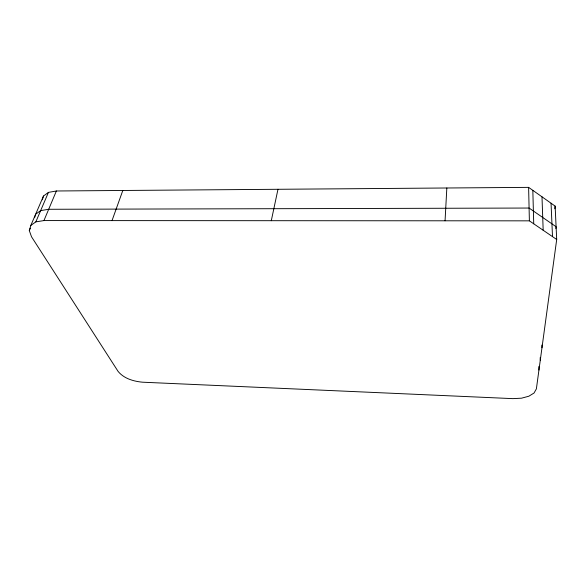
<?xml version="1.0" encoding="UTF-8"?>
<svg xmlns="http://www.w3.org/2000/svg" width="586" height="586" viewBox="0 0 586 586"><rect width="100%" height="100%" fill="white"/><g stroke="black" fill="none" stroke-linecap="round" stroke-linejoin="round"><path stroke-width="0.88" d="M445.06 220.797L446.832 187.996M554.788 208.763L555.125 206.096L528.616 187.366L56.381 190.985L48.44 192.384L43.481 196.024L30.831 225.412L29.3 230.584L31.541 236.81L118.101 371.421C124.012 378.629 133.579 381.347 142.523 382.197L512.889 398.634L521.525 398.187L528.821 396.224L534.036 393.03L536.38 388.877L556.7 239.484L555.125 206.096M555.858 228.533L556.099 226.723L529.092 208.045L48.689 209.283L40.639 210.623L35.658 214.205L34.618 217.684M271.289 220.702L277.976 189.285M42.339 199.804L43.481 196.024M112.021 220.607L122.818 190.472M30.831 225.412L35.834 221.874L43.943 220.57L56.381 190.985M35.834 221.874L48.44 192.384M29.3 230.584L30.326 228.188M43.943 220.57L529.385 220.841L556.7 239.484M551.052 203.217L552.503 236.619M541.999 196.823L543.178 230.261M541.889 345.037L541.969 347.754M540.189 357.621L540.263 360.302M538.834 366.528L538.937 370.066M532.828 190.34L533.729 223.808M528.616 187.366L529.385 220.841"/></g></svg>
